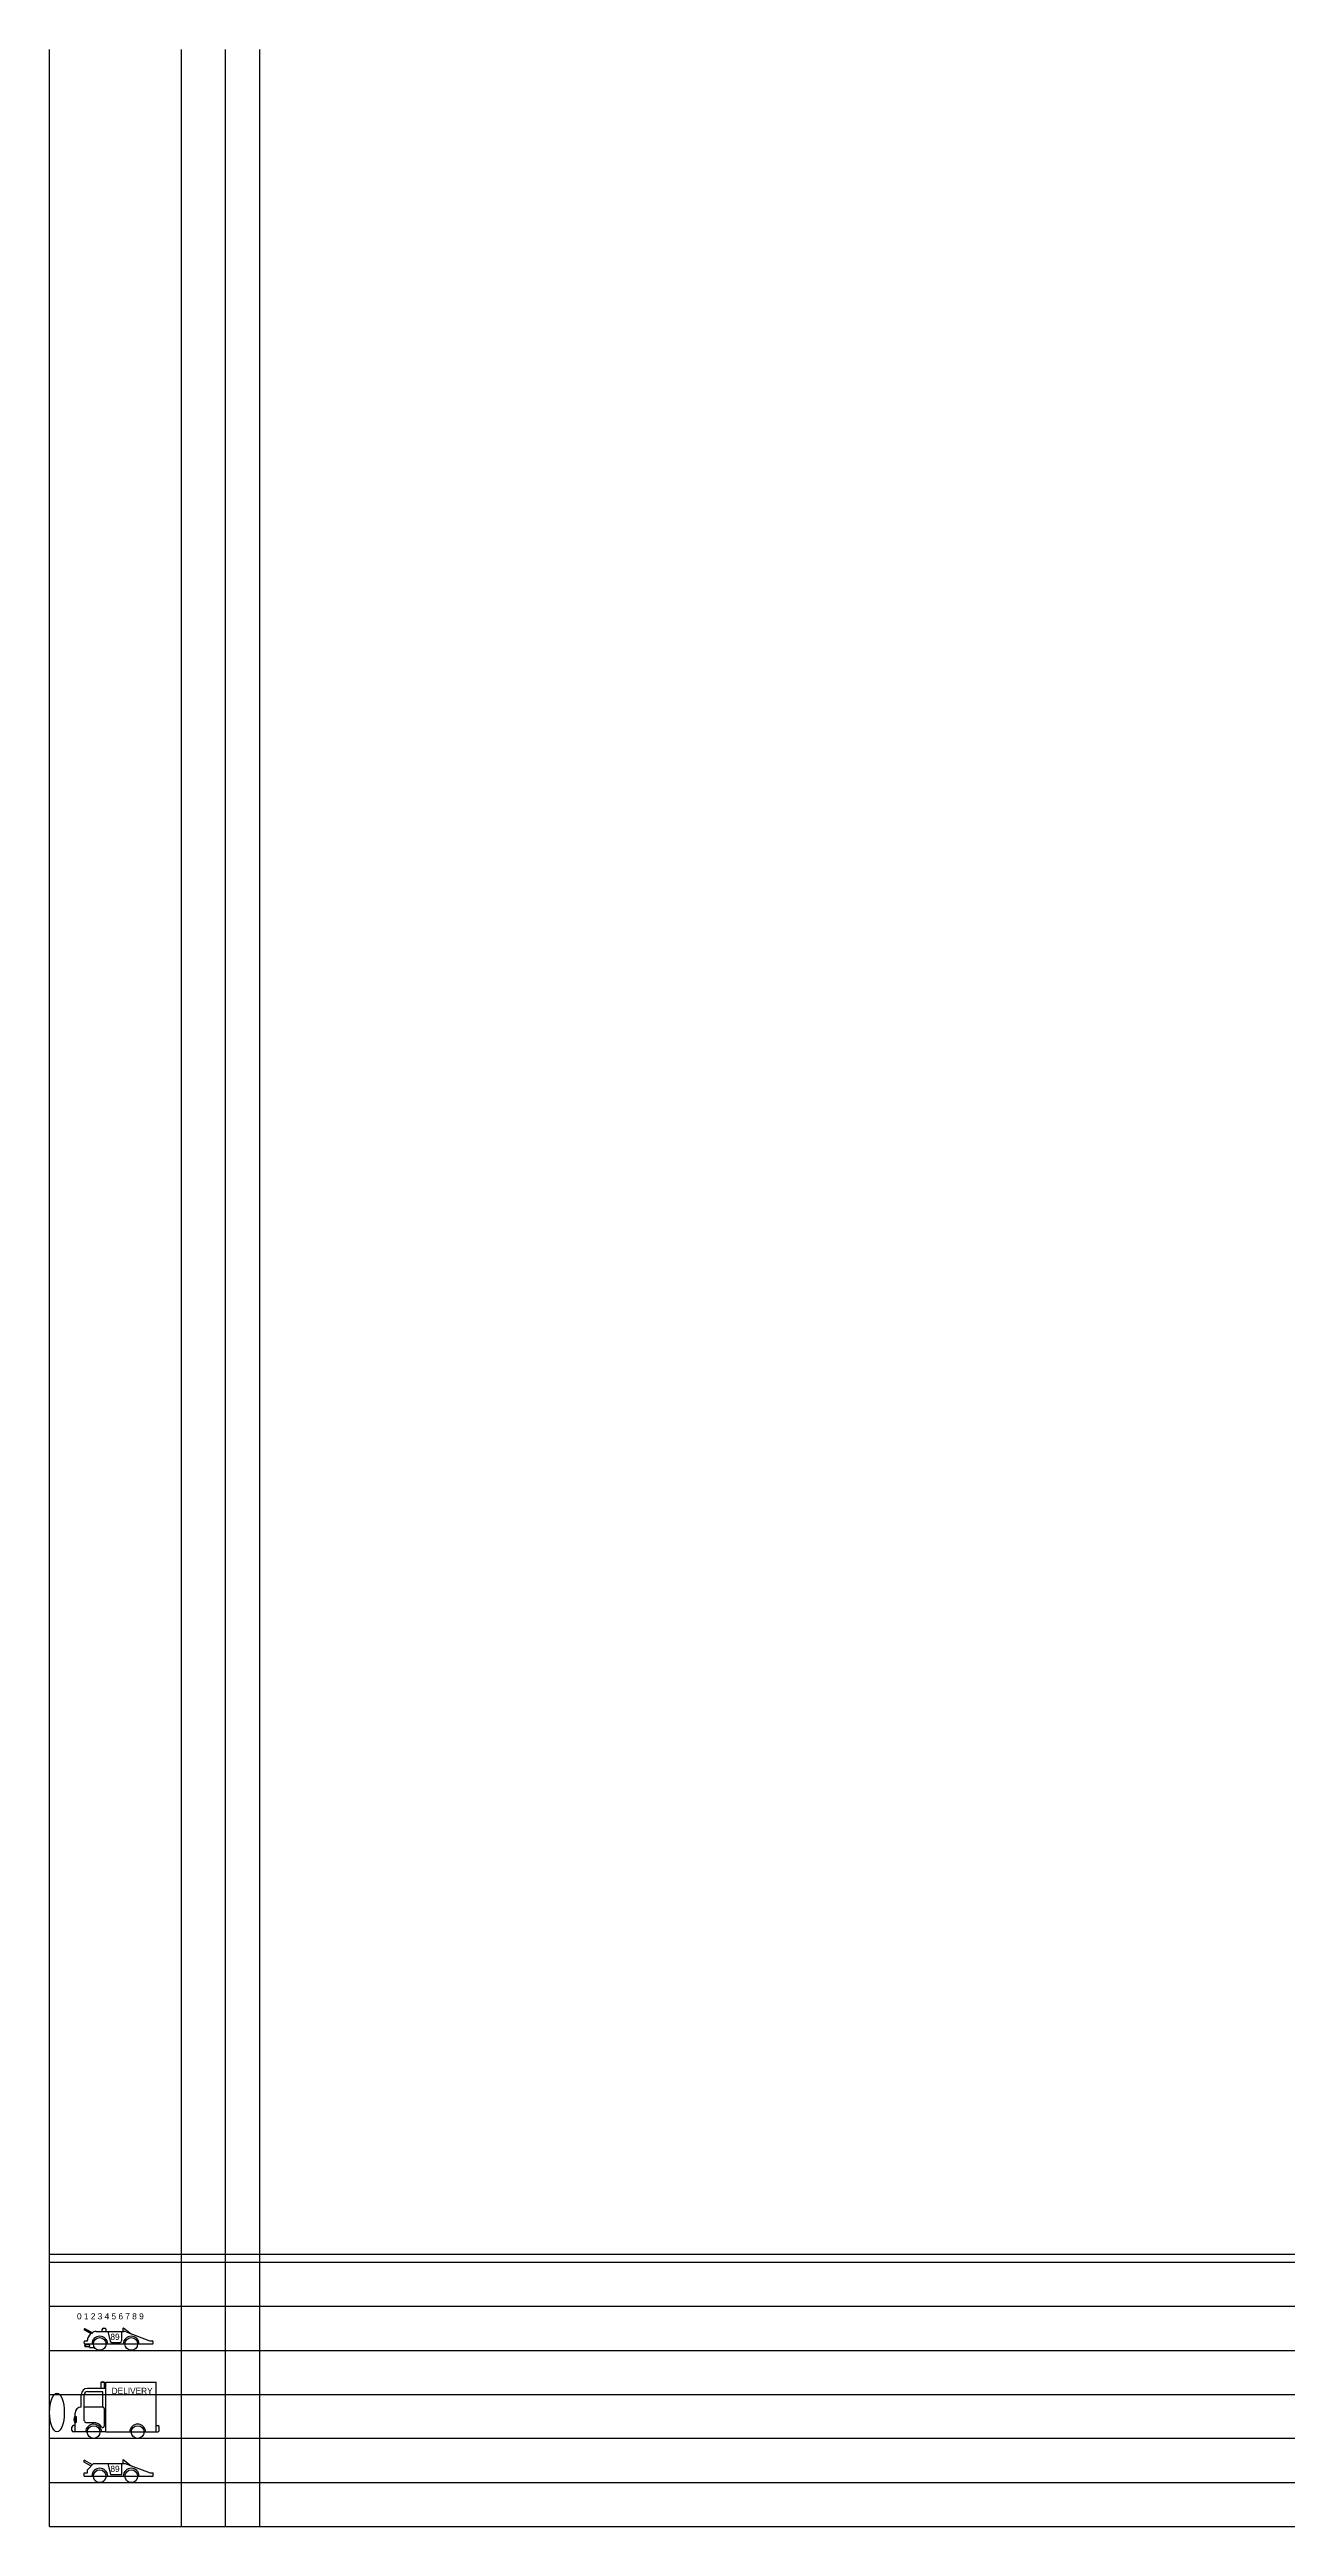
# Model space of a CAD drawing. Header units: inches. Extents: x 0 to 100, y 0 to 100.
# Drawn here: x 0 to 50, y 0 to 100 of the extents above; entities that cross this region are included whole.
import ezdxf

# ---------------------------------------------------------------- set-up
doc = ezdxf.new("R2010")
doc.units = ezdxf.units.IN
doc.header["$MEASUREMENT"] = 0
doc.layers.get('0').update_dxf_attribs({"lineweight": 25, "true_color": 0xffffff})
doc.styles.add('textstyle0', font='')
doc.styles.add('textstyle1', font='')
doc.styles.add('textstyle2', font='')
doc.styles.add('textstyle3', font='')
doc.styles.get('textstyle0').set_extended_font_data('Futura')
doc.styles.get('textstyle1').set_extended_font_data('Futura')
doc.styles.get('textstyle2').set_extended_font_data('Futura')
doc.styles.get('textstyle3').set_extended_font_data('Futura')

msp = doc.modelspace()

# ---------------------------------------------------------------- linework, layer by layer
for p, q in [((0, 0), (0, 100)), ((5.33, 0), (5.33, 100)), ((7.11, 0), (7.11, 100)), ((8.5, 0), (8.5, 100)), ((0, 11), (100, 11)), ((0, 10.67), (100, 10.67)), ((0, 8.89), (100, 8.89)), ((2.98, 7.87), (2.98, 8)), ((3, 8.01), (3.3, 7.78)), ((0, 7.11), (100, 7.11)), ((1.4, 7.95), (1.4, 7.95)), ((1.4, 7.4), (1.4, 7.46)), ((1.68, 7.78), (1.42, 7.92)), ((1.43, 7.49), (1.53, 7.49)), ((1.43, 7.37), (4.15, 7.37)), ((1.43, 7.34), (1.61, 7.34)), ((1.43, 7.27), (1.61, 7.27)), ((1.73, 7.82), (1.45, 7.97)), ((1.53, 7.49), (1.53, 7.52)), ((1.6, 7.7), (1.7, 7.8)), ((1.61, 7.23), (1.82, 7.23)), ((1.88, 7.87), (3, 7.87)), ((2.12, 7.87), (2.12, 7.94)), ((2.18, 8), (2.23, 8)), ((2.29, 7.87), (2.29, 7.94)), ((2.35, 7.87), (2.45, 7.48)), ((2.51, 7.43), (2.85, 7.43)), ((2.92, 7.49), (2.92, 7.87)), ((3.09, 7.86), (4.01, 7.51)), ((4.1, 7.49), (4.15, 7.49)), ((4.18, 7.4), (4.18, 7.46)), ((0, 5.33), (100, 5.33)), ((1.28, 4.82), (1.28, 5.32)), ((1.4, 4.26), (1.4, 5.32)), ((2.28, 5.57), (1.53, 5.57)), ((2.15, 5.44), (1.53, 5.44)), ((2.09, 5.57), (2.09, 5.83)), ((2.15, 4.82), (2.15, 5.44)), ((2.22, 5.57), (2.22, 5.83)), ((2.28, 3.82), (2.28, 5.83)), ((2.28, 5.83), (4.31, 5.83)), ((4.31, 3.82), (4.31, 5.83)), ((0.9, 3.88), (0.9, 4.01)), ((1.03, 4.07), (0.97, 4.07)), ((1.03, 4.44), (1.03, 4.57)), ((1.03, 3.82), (1.03, 4.19)), ((1.09, 4.21), (1.09, 4.43)), ((1.28, 4.82), (1.28, 4.82)), ((2.15, 4.82), (1.4, 4.82)), ((1.78, 4.19), (1.47, 4.19)), ((2.22, 4.05), (2.22, 4.76)), ((4.31, 4.07), (4.37, 4.07)), ((4.43, 3.88), (4.43, 4.01)), ((0, 3.56), (100, 3.56)), ((2.28, 3.82), (0.97, 3.82)), ((2.28, 3.82), (3.23, 3.82)), ((3.23, 3.82), (3.88, 3.82)), ((3.88, 3.82), (4.37, 3.82)), ((1.4, 2.59), (1.4, 2.67)), ((1.73, 2.49), (1.4, 2.67)), ((1.68, 2.44), (1.4, 2.59)), ((1.4, 2.16), (1.53, 2.16)), ((1.4, 2.03), (1.4, 2.16)), ((1.4, 2.03), (4.18, 2.03)), ((1.53, 2.29), (1.78, 2.54)), ((1.53, 2.16), (1.53, 2.29)), ((1.78, 2.54), (3.05, 2.54)), ((2.35, 2.54), (2.46, 2.1)), ((2.46, 2.1), (2.92, 2.1)), ((2.92, 2.1), (2.92, 2.54)), ((2.98, 2.54), (2.98, 2.7)), ((2.98, 2.7), (3.3, 2.45)), ((3.05, 2.54), (4.06, 2.16)), ((4.06, 2.16), (4.18, 2.16)), ((4.18, 2.03), (4.18, 2.16)), ((0, 1.78), (100, 1.78)), ((0, 0), (100, 0))]:
    msp.add_line(p, q)
for centre in [(2.03, 7.37), (3.3, 7.37), (1.78, 3.81), (3.56, 3.81), (2.03, 2.03), (3.3, 2.03)]:
    msp.add_circle(centre, 0.257)
for centre, radius, start, end in [((2.99, 8), 0.0156, 51.472, 180), ((1.43, 7.95), 0.0312, 61.6992, 180), ((1.43, 7.95), 0.0312, 180, 241.6992), ((1.43, 7.46), 0.0312, 90, 180), ((1.43, 7.4), 0.0312, 180, 270), ((1.46, 7.3), 0.0417, 131.4096, 228.5904), ((1.41, 7.3), 0.0417, 311.4096, 48.5904), ((1.78, 7.52), 0.25, 135, 180), ((1.71, 7.3), 0.125, 147.2028, 163.0422), ((1.71, 7.3), 0.125, 192.0247, 212.7972), ((1.5, 7.3), 0.125, 327.2028, 32.7972), ((1.58, 7.3), 0.0417, 311.4096, 48.5904), ((1.88, 7.62), 0.25, 90, 135), ((2.03, 7.36), 0.321, 1.4521, 178.5479), ((2.18, 7.94), 0.0625, 90, 180), ((2.23, 7.94), 0.0625, 0, 90), ((2.51, 7.49), 0.0625, 193.8631, 270), ((2.85, 7.49), 0.0625, 270, 0), ((3.3, 7.36), 0.321, 1.4521, 178.5479), ((3, 7.62), 0.25, 69.24, 90), ((4.1, 7.74), 0.25, 249.24, 270), ((4.15, 7.46), 0.0312, 0, 90), ((4.15, 7.4), 0.0312, 270, 0), ((1.53, 5.32), 0.25, 90, 180), ((1.53, 5.32), 0.125, 90, 180), ((0.97, 4.01), 0.0625, 90, 180), ((1.18, 4.32), 0.2, 141.3178, 218.6822), ((1.28, 4.57), 0.25, 90, 180), ((1.03, 4.32), 0.125, 60, 90), ((0.54, 4.32), 0.5, 345.5225, 14.4775), ((1.03, 4.32), 0.125, 270, 300), ((1.47, 4.26), 0.0625, 180, 270), ((1.78, 3.81), 0.321, 1.4521, 178.5479), ((1.78, 3.81), 0.383, 32.6996, 90), ((2.15, 4.05), 0.0625, 212.6996, 0), ((2.15, 4.76), 0.0625, 0, 90), ((3.56, 3.81), 0.321, 1.4521, 178.5479), ((4.37, 4.01), 0.0625, 0, 90), ((0.97, 3.88), 0.0625, 180, 270), ((4.37, 3.88), 0.0625, 270, 0), ((2.03, 2.03), 0.321, 1.4521, 178.5479), ((3.3, 2.03), 0.321, 1.4521, 178.5479)]:
    msp.add_arc(centre, radius, start, end)
for centre, major_axis, ratio in [((0.3, 4.6), (0, -0.78), 0.37821), ((2.15, 5.83), (0.0625, 0), 0.33341)]:
    msp.add_ellipse(centre, major_axis=major_axis, ratio=ratio)

# ---------------------------------------------------------------- texts
at = {"char_height": 0.25, "attachment_point": 1}
for s, insert, style in [('0 1 2 3 4 5 6 7 8 9', (1.11, 8.61), 'textstyle1'), ('89', (2.46, 7.78), 'textstyle2'), ('DELIVERY', (2.51, 5.6), 'textstyle0'), ('89', (2.46, 2.45), 'textstyle3')]:
    msp.add_mtext(s, dxfattribs=dict(at, insert=insert, style=style))

doc.saveas('drawing.dxf')
